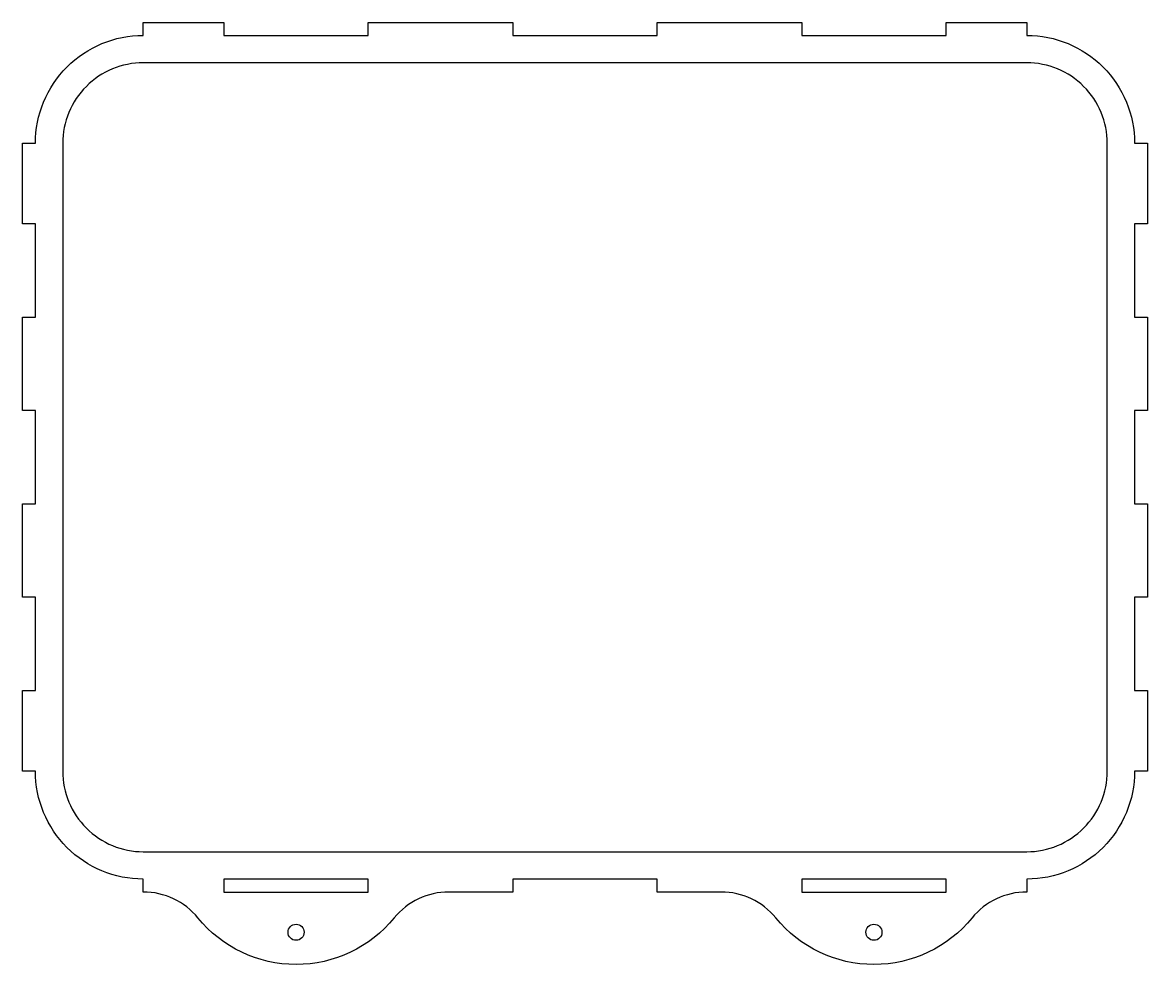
# Model space of a CAD drawing. Header units: millimetres. Extents: x -140 to 140, y -234 to 0.
import ezdxf

# ---------------------------------------------------------------- set-up
doc = ezdxf.new("R2010")
doc.units = ezdxf.units.MM
doc.layers.get('0').update_dxf_attribs({"linetype": 'CONTINUOUS'})

msp = doc.modelspace()

# ---------------------------------------------------------------- linework, layer by layer
for points in [[(-17.94, -215.9), (-33.82, -215.9, 0.225188), (-47.39, -222.34, -0.474433), (-96.13, -222.34, 0.225188), (-109.7, -215.9), (-109.7, -212.7, -0.414214), (-136.5, -185.9), (-139.7, -185.9), (-139.7, -165.9), (-136.5, -165.9), (-136.5, -142.72), (-139.7, -142.72), (-139.7, -119.54), (-136.5, -119.54), (-136.5, -96.36), (-139.7, -96.36), (-139.7, -73.18), (-136.5, -73.18), (-136.5, -50), (-139.7, -50), (-139.7, -30), (-136.5, -30, -0.414214), (-109.7, -3.2), (-109.7, 0), (-89.7, 0), (-89.7, -3.2), (-53.82, -3.2), (-53.82, 0), (-17.94, 0), (-17.94, -3.2), (17.94, -3.2), (17.94, 0), (53.82, 0), (53.82, -3.2), (89.7, -3.2), (89.7, 0), (109.7, 0), (109.7, -3.2, -0.414214), (136.5, -30), (139.7, -30), (139.7, -50), (136.5, -50), (136.5, -73.18), (139.7, -73.18), (139.7, -96.36), (136.5, -96.36), (136.5, -119.54), (139.7, -119.54), (139.7, -142.72), (136.5, -142.72), (136.5, -165.9), (139.7, -165.9), (139.7, -185.9), (136.5, -185.9, -0.414214), (109.7, -212.7), (109.7, -215.9, 0.225188), (96.13, -222.34, -0.474433), (47.39, -222.34, 0.225188), (33.82, -215.9), (17.94, -215.9), (17.94, -212.7), (-17.94, -212.7)], [(129.7, -185.9), (129.7, -30, 0.414214), (109.7, -10), (-109.7, -10, 0.414214), (-129.7, -30), (-129.7, -185.9, 0.414214), (-109.7, -205.9), (109.7, -205.9, 0.414214)]]:
    msp.add_lwpolyline(points, format="xyb", close=True)
for points in [[(-89.7, -215.9), (-53.82, -215.9), (-53.82, -212.7), (-89.7, -212.7)], [(53.82, -215.9), (89.7, -215.9), (89.7, -212.7), (53.82, -212.7)]]:
    msp.add_lwpolyline(points, close=True)
for centre in [(-71.76, -225.9), (71.76, -225.9)]:
    msp.add_circle(centre, 2)

doc.saveas('drawing.dxf')
